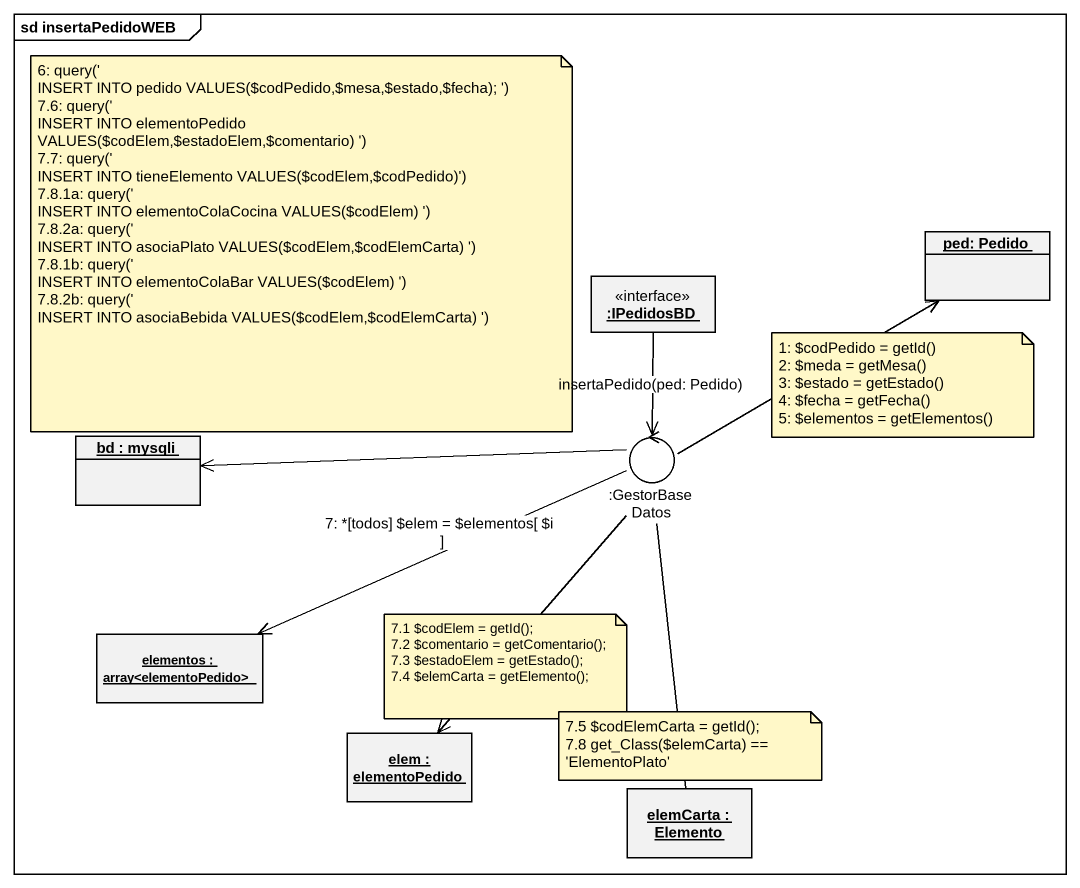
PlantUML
@startuml
mainframe sd insertaPedidoWEB
allowmixing
hide circle
hide empty members
object "ped: Pedido" as ped_Pedido
object ":IPedidosBD" as IPedidosBD <<interface>>
object "bd : mysqli" as bd_mysqli
control ":GestorBaseDatos" as GestorBaseDatos
object "elementos : array<elementoPedido>" as elementos_array
object "elem : elementoPedido" as elem_elementoPedido
object "elemCarta : Elemento" as elemCarta_Elemento
IPedidosBD --> GestorBaseDatos : insertaPedido(ped: Pedido)
GestorBaseDatos -up-> ped_Pedido
GestorBaseDatos -left-> bd_mysqli
GestorBaseDatos -left-> elementos_array : 7: *[todos] ~$elem = ~$elementos[ ~$i ]
GestorBaseDatos --> elem_elementoPedido
GestorBaseDatos -- elemCarta_Elemento
note as N1
  6: query('
  INSERT INTO pedido VALUES(~$codPedido,~$mesa,~$estado,~$fecha); ')
  7.6: query('
  INSERT INTO elementoPedido VALUES(~$codElem,~$estadoElem,~$comentario) ')
  7.7: query('
  INSERT INTO tieneElemento VALUES(~$codElem,~$codPedido)')
  7.8.1a: query('
  INSERT INTO elementoColaCocina VALUES(~$codElem) ')
  7.8.2a: query('
  INSERT INTO asociaPlato VALUES(~$codElem,~$codElemCarta) ')
  7.8.1b: query('
  INSERT INTO elementoColaBar VALUES(~$codElem) ')
  7.8.2b: query('
  INSERT INTO asociaBebida VALUES(~$codElem,~$codElemCarta) ')
end note
note as N2
  1: ~$codPedido = getId()
  2: ~$meda = getMesa()
  3: ~$estado = getEstado()
  4: ~$fecha = getFecha()
  5: ~$elementos = getElementos()
end note
note as N3
  7.1 ~$codElem = getId();
  7.2 ~$comentario = getComentario();
  7.3 ~$estadoElem = getEstado();
  7.4 ~$elemCarta = getElemento();
end note
note as N4
  7.5 ~$codElemCarta = getId();
  7.8 get_Class(~$elemCarta) == 'ElementoPlato'
end note
@enduml
